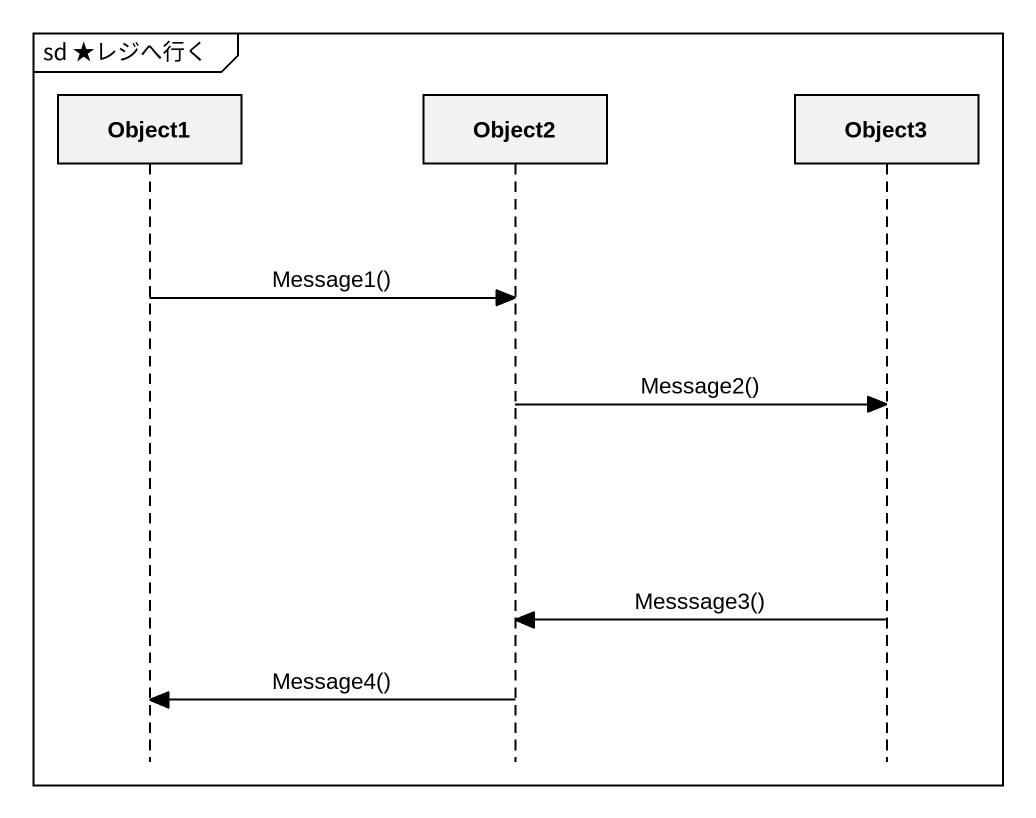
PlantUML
@startuml
mainframe sd ★レジへ行く
hide footbox
participant Object1
participant Object2
participant Object3

Object1 -> Object2 : Message1()
Object2 -> Object3 : Message2()
Object3 -> Object2 : Messsage3()
Object2 -> Object1 : Message4()
@enduml
